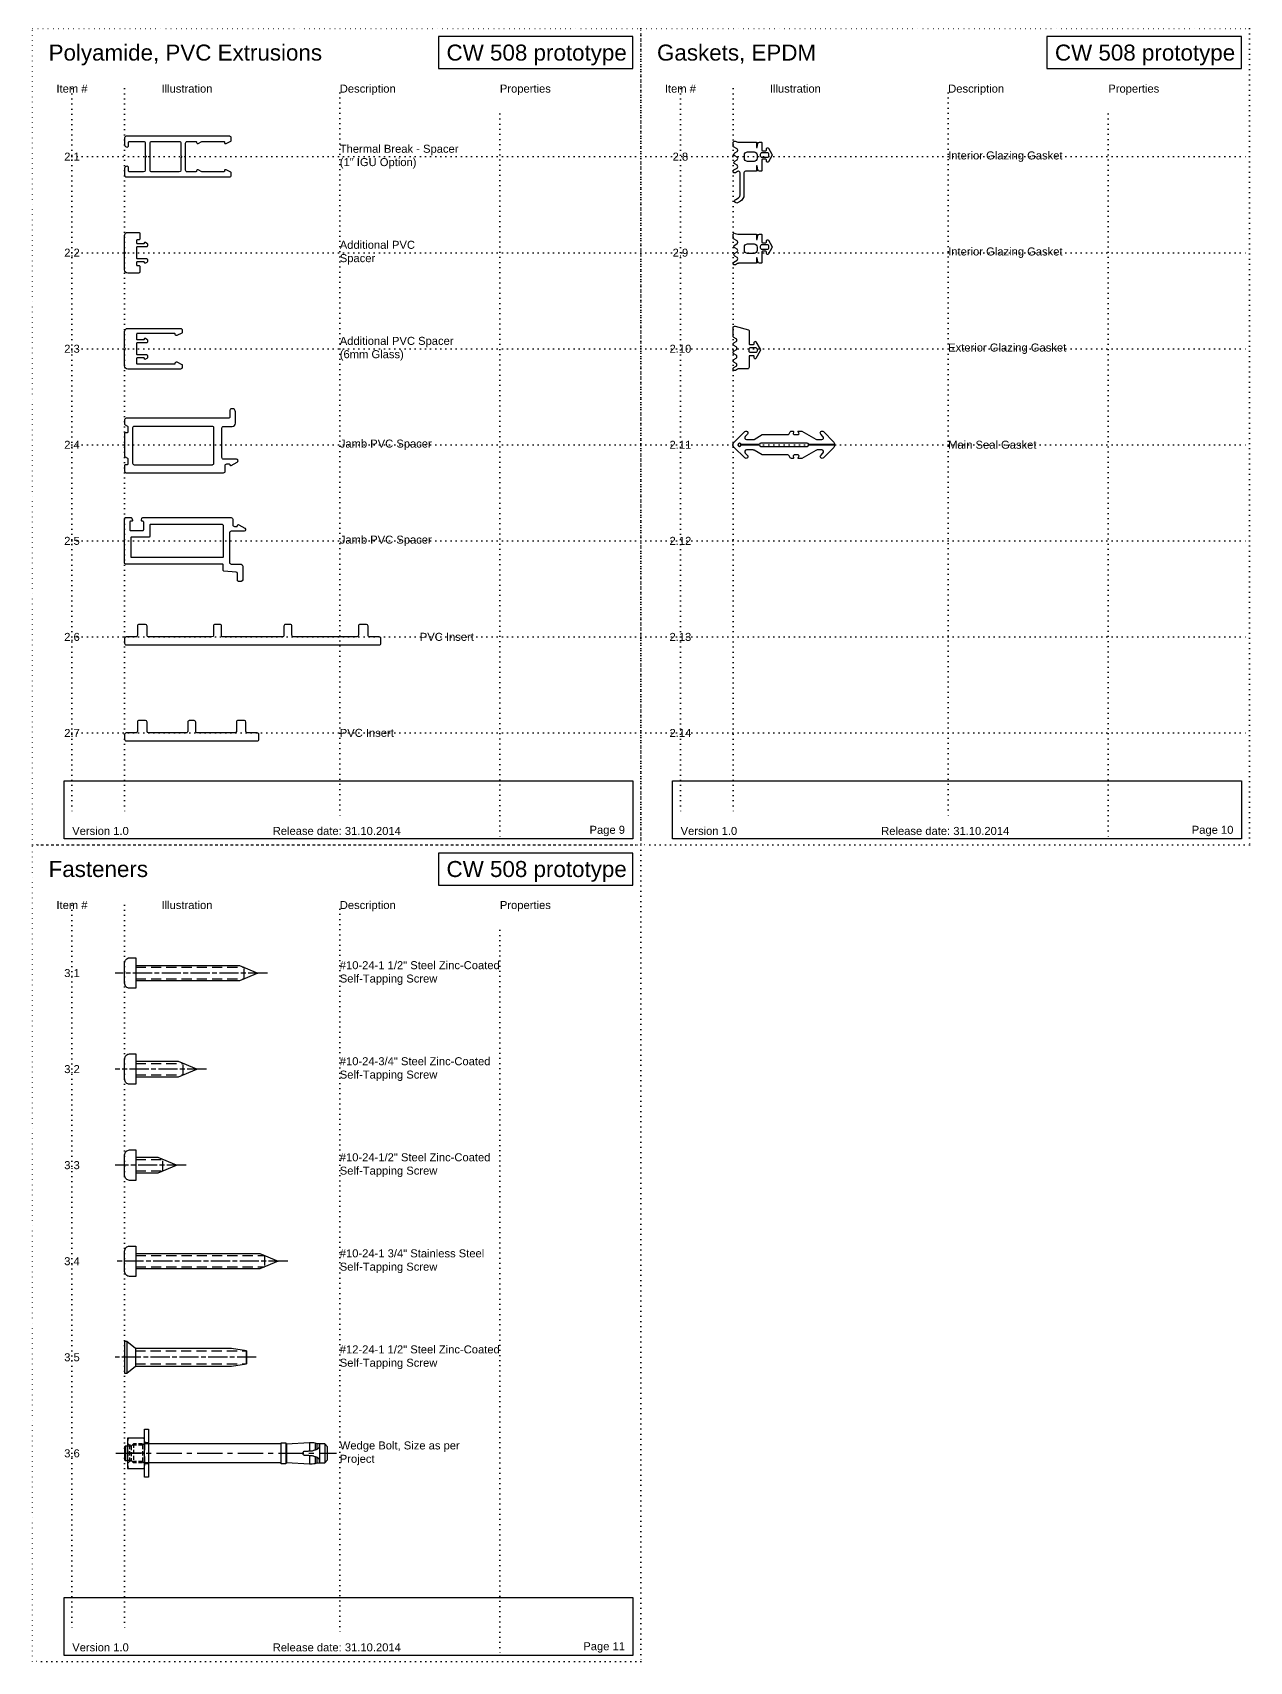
# Model space of a CAD drawing. Header units: millimetres. Extents: x -17234 to -8874, y -2869 to 1211.
# Drawn here: x -15334 to -14954, y 191 to 700 of the extents above; entities that cross this region are included whole.
import ezdxf
from ezdxf.enums import TextEntityAlignment as Align

# ---------------------------------------------------------------- set-up
doc = ezdxf.new("R2010")
doc.units = ezdxf.units.MM
for name, pattern in [('ACAD_ISO07W100', [3, 0, -3]), ('AM_ISO08W050x2', [9, 6, -0.75, 1.5, -0.75]), ('CENTER', [50.8, 31.75, -6.35, 6.35, -6.35]), ('DASHED', [19.05, 12.7, -6.35]), ('DASHED2', [9.525, 6.35, -3.175]), ('PHL_THICK', [0])]:
    doc.linetypes.add(name, pattern=pattern)
doc.layers.get('Defpoints').update_dxf_attribs({"linetype": 'ACAD_ISO07W100', "true_color": 0x105689})
for name, color, linetype in [('Centerline', 6, 'CENTER'), ('Gasket EPDM', 32, 'Continuous'), ('PVC Spacer', 3, 'Continuous'), ('Screw', 9, 'Continuous'), ('Text', 2, 'Continuous'), ('Thermal Break', 3, 'Continuous')]:
    doc.layers.add(name, color=color, linetype=linetype)
doc.styles.get("Standard").update_dxf_attribs({"font": 'arial.ttf'})

msp = doc.modelspace()

# ---------------------------------------------------------------- linework, layer by layer
at = {"ltscale": 0.5}
msp.add_lwpolyline([(-15244.734, 258.686), (-15244.758, 258.683), (-15244.758, 258.371), (-15244.802, 258.371), (-15244.797, 258.328), (-15244.793, 258.282), (-15244.791, 258.234), (-15244.79, 258.184), (-15244.791, 258.132), (-15244.794, 258.078), (-15244.8, 258.022), (-15244.808, 257.965), (-15244.819, 257.904), (-15244.834, 257.84), (-15244.853, 257.773), (-15244.877, 257.705), (-15244.905, 257.635), (-15244.937, 257.565), (-15244.974, 257.497), (-15245.015, 257.43), (-15245.06, 257.365), (-15245.111, 257.3), (-15245.168, 257.236), (-15245.23, 257.173), (-15245.298, 257.114), (-15245.371, 257.058), (-15245.446, 257.008), (-15245.456, 257.004), (-15245.467, 257), (-15245.477, 256.996), (-15245.488, 256.992), (-15245.498, 256.988), (-15245.509, 256.984), (-15245.519, 256.98), (-15245.519, 256.98), (-15245.597, 256.951), (-15245.675, 256.922), (-15245.754, 256.893), (-15245.834, 256.865), (-15245.915, 256.836), (-15245.996, 256.808), (-15246.078, 256.78), (-15246.265, 256.717), (-15246.454, 256.656), (-15246.646, 256.596), (-15246.841, 256.538), (-15247.037, 256.482), (-15247.235, 256.427), (-15247.333, 256.422), (-15247.429, 256.417), (-15247.523, 256.412), (-15247.616, 256.407), (-15247.708, 256.402), (-15247.8, 256.398), (-15247.894, 256.393), (-15248.121, 256.381), (-15248.348, 256.369), (-15248.574, 256.357), (-15248.799, 256.345), (-15249.024, 256.333), (-15249.248, 256.322), (-15249.471, 256.31), (-15249.513, 256.304), (-15249.555, 256.294), (-15249.596, 256.282), (-15249.636, 256.266), (-15249.675, 256.247), (-15249.712, 256.225), (-15249.747, 256.2), (-15249.779, 256.173), (-15249.809, 256.145), (-15249.837, 256.114), (-15249.862, 256.081), (-15249.886, 256.045), (-15249.907, 256.007), (-15249.924, 255.968), (-15249.939, 255.927), (-15249.95, 255.886), (-15249.958, 255.844), (-15249.963, 255.802), (-15249.965, 255.761), (-15249.963, 255.719), (-15249.958, 255.677), (-15249.95, 255.636), (-15249.939, 255.594), (-15249.924, 255.553), (-15249.907, 255.514), (-15249.886, 255.476), (-15249.862, 255.44), (-15249.837, 255.407), (-15249.809, 255.376), (-15249.779, 255.348), (-15249.747, 255.321), (-15249.712, 255.297), (-15249.675, 255.275), (-15249.636, 255.255), (-15249.596, 255.239), (-15249.555, 255.227), (-15249.513, 255.217), (-15249.471, 255.211), (-15249.248, 255.199), (-15249.024, 255.188), (-15248.799, 255.176), (-15248.574, 255.164), (-15248.348, 255.152), (-15248.121, 255.14), (-15247.894, 255.128), (-15247.8, 255.124), (-15247.708, 255.119), (-15247.616, 255.114), (-15247.523, 255.109), (-15247.429, 255.104), (-15247.333, 255.099), (-15247.235, 255.094), (-15247.037, 255.039), (-15246.841, 254.983), (-15246.646, 254.925), (-15246.454, 254.865), (-15246.265, 254.804), (-15246.078, 254.741), (-15245.996, 254.713), (-15245.915, 254.685), (-15245.834, 254.656), (-15245.754, 254.628), (-15245.675, 254.599), (-15245.597, 254.57), (-15245.519, 254.541), (-15245.519, 254.541), (-15245.509, 254.537), (-15245.498, 254.533), (-15245.488, 254.529), (-15245.477, 254.525), (-15245.467, 254.521), (-15245.456, 254.517), (-15245.446, 254.513), (-15245.371, 254.463), (-15245.298, 254.408), (-15245.23, 254.348), (-15245.168, 254.285), (-15245.111, 254.221), (-15245.06, 254.156), (-15245.015, 254.091), (-15244.974, 254.025), (-15244.937, 253.956), (-15244.905, 253.886), (-15244.877, 253.816), (-15244.853, 253.748), (-15244.834, 253.681), (-15244.819, 253.617), (-15244.808, 253.557), (-15244.8, 253.499), (-15244.794, 253.444), (-15244.791, 253.389), (-15244.79, 253.337), (-15244.791, 253.287), (-15244.793, 253.239), (-15244.797, 253.193), (-15244.802, 253.15), (-15244.758, 253.15), (-15244.758, 252.838)], dxfattribs=at)
at = {"layer": 'Centerline', "linetype": 'AM_ISO08W050x2'}
for p, q in [((-15261.004, 405.761), (-15308.584, 405.761)), ((-15280.054, 375.761), (-15308.584, 375.761)), ((-15286.404, 345.761), (-15308.584, 345.761)), ((-15254.654, 315.761), (-15308.584, 315.761)), ((-15264.484, 285.761), (-15308.584, 285.761))]:
    msp.add_line(p, q, dxfattribs=at)
at = {"layer": 'Defpoints', "color": 1, "ltscale": 0.5}
for points in [[(-15334.331, 700.761), (-15144.331, 700.761), (-15144.331, 445.761), (-15334.331, 445.761), (-15334.331, 700.761)], [(-15144.331, 700.761), (-14954.331, 700.761), (-14954.331, 445.761), (-15144.331, 445.761), (-15144.331, 700.761)], [(-15322.027, 682.011), (-15322.027, 455.831)], [(-15305.584, 682.011), (-15305.584, 455.831)], [(-15132.027, 682.011), (-15132.027, 455.831)], [(-15115.584, 682.011), (-15115.584, 455.831)], [(-15238.398, 680.717), (-15238.398, 454.537)], [(-15048.398, 680.717), (-15048.398, 454.537)], [(-15188.398, 674.143), (-15188.398, 447.963)], [(-14998.398, 674.143), (-14998.398, 447.963)], [(-15322.027, 660.761), (-14954.331, 660.761)], [(-15322.027, 630.761), (-14954.331, 630.761)], [(-15322.027, 600.761), (-14954.331, 600.761)], [(-15322.027, 570.761), (-14954.331, 570.761)], [(-15322.027, 540.761), (-14954.331, 540.761)], [(-15322.027, 510.761), (-14954.331, 510.761)], [(-15322.027, 480.761), (-14954.331, 480.761)], [(-15334.331, 445.761), (-15144.331, 445.761), (-15144.331, 190.761), (-15334.331, 190.761), (-15334.331, 445.761)], [(-15322.027, 427.011), (-15322.027, 200.831)], [(-15305.584, 427.011), (-15305.584, 200.831)], [(-15238.398, 425.717), (-15238.398, 199.537)], [(-15188.398, 419.143), (-15188.398, 192.963)]]:
    msp.add_lwpolyline(points, dxfattribs=at)
at = {"layer": 'Gasket EPDM', "color": 1, "ltscale": 0.5}
msp.add_lwpolyline([(-15114.334, 657.183, 0.5773503), (-15114.334, 658.049), (-15115.066, 658.471, -0.5773503), (-15115.066, 659.337), (-15114.334, 659.76, 0.5773503), (-15114.334, 660.626), (-15115.066, 661.049, -0.5773503), (-15115.066, 661.915), (-15114.334, 662.337, 0.5773503), (-15114.334, 663.203), (-15115.459, 663.853, -0.2679492), (-15115.584, 664.069), (-15115.584, 665.075), (-15115.584, 665.075, -0.4931454), (-15114.954, 665.558), (-15114.116, 665.333, 0.0655435), (-15114.051, 665.324), (-15108.489, 665.324, -0.4142136), (-15108.239, 665.074), (-15108.239, 663.719, 0.9163312), (-15108.04, 663.702), (-15107.827, 664.911, -0.3639702), (-15107.335, 665.324), (-15106.834, 665.324, -0.4142136), (-15106.584, 665.074), (-15106.584, 662.826, 0.4142136), (-15106.334, 662.576), (-15105.382, 662.576, 0.4067447), (-15105.122, 662.826), (-15105.122, 663.276, -0.767327), (-15104.563, 663.426), (-15103.465, 661.524, -0.2679492), (-15103.465, 661.024), (-15104.563, 659.123, -0.767327), (-15105.122, 659.273), (-15105.122, 659.723, 0.4067447), (-15105.382, 659.973), (-15106.334, 659.973, 0.4142136), (-15106.584, 659.723), (-15106.584, 656.447, -0.4142136), (-15106.834, 656.197), (-15107.335, 656.197, -0.3639702), (-15107.827, 656.61), (-15108.04, 657.82, 0.9163312), (-15108.239, 657.802), (-15108.239, 656.447, -0.4142136), (-15108.489, 656.197), (-15111.684, 656.197, 0.4142136), (-15112.184, 655.697), (-15112.184, 648.766, -0.2679492), (-15113.284, 646.861), (-15114.16, 646.355, -1), (-15114.76, 647.394), (-15113.884, 647.9, 0.2679492), (-15113.384, 648.766), (-15113.384, 655.697, 0.4142136), (-15113.884, 656.197), (-15113.907, 656.197, 0.1316525), (-15114.157, 656.13), (-15114.834, 655.739, -1), (-15115.334, 656.605), (-15115.334, 656.605), (-15114.334, 657.183, 0.2679492)], format="xyb", dxfattribs=at)
for points in [[(-15114.084, 662.77), (-15114.084, 662.915)], [(-15114.084, 634.016), (-15114.084, 634.16)]]:
    msp.add_lwpolyline(points, dxfattribs=at)
for points in [[(-15108.04, 660.247, -0.4142136), (-15109.04, 659.247), (-15111.05, 659.247, -0.4142136), (-15112.05, 660.247), (-15112.05, 661.274, -0.4142136), (-15111.05, 662.274), (-15109.04, 662.274, -0.4142136), (-15108.04, 661.274)], [(-15104.463, 660.974, -0.4142136), (-15104.963, 660.474), (-15106.472, 660.474, -0.4142136), (-15106.972, 660.974), (-15106.972, 661.574, -0.4142136), (-15106.472, 662.074), (-15104.963, 662.074, -0.4142136), (-15104.463, 661.574)], [(-15114.334, 628.428, 0.5773503), (-15114.334, 629.294), (-15115.066, 629.716, -0.5773503), (-15115.066, 630.583), (-15114.334, 631.005, 0.5773503), (-15114.334, 631.871), (-15115.066, 632.294, -0.5773503), (-15115.066, 633.16), (-15114.334, 633.583, 0.5773503), (-15114.334, 634.449), (-15115.459, 635.098, -0.2679492), (-15115.584, 635.315), (-15115.584, 636.32), (-15115.584, 636.32, -0.4931454), (-15114.954, 636.803), (-15114.116, 636.578, 0.0655435), (-15114.051, 636.569), (-15108.489, 636.569, -0.4142136), (-15108.239, 636.319), (-15108.239, 634.964, 0.9163312), (-15108.04, 634.947), (-15107.827, 636.156, -0.3639702), (-15107.335, 636.569), (-15106.834, 636.569, -0.4142136), (-15106.584, 636.319), (-15106.584, 634.071, 0.4142136), (-15106.334, 633.821), (-15105.382, 633.821, 0.4067447), (-15105.122, 634.071), (-15105.122, 634.521, -0.767327), (-15104.563, 634.671), (-15103.465, 632.769, -0.2679492), (-15103.465, 632.269), (-15104.563, 630.368, -0.767327), (-15105.122, 630.518), (-15105.122, 630.968, 0.4067447), (-15105.382, 631.218), (-15106.334, 631.218, 0.4142136), (-15106.584, 630.968), (-15106.584, 627.692, -0.4142136), (-15106.834, 627.442), (-15107.335, 627.442, -0.3639702), (-15107.827, 627.855), (-15108.04, 629.065, 0.9163312), (-15108.239, 629.047), (-15108.239, 627.692, -0.4142136), (-15108.489, 627.442), (-15113.907, 627.442, 0.1316525), (-15114.157, 627.375), (-15114.834, 626.984, -1), (-15115.334, 627.85), (-15115.334, 627.85)], [(-15108.04, 631.492, -0.4142136), (-15109.04, 630.492), (-15111.05, 630.492, -0.4142136), (-15112.05, 631.492), (-15112.05, 632.519, -0.4142136), (-15111.05, 633.519), (-15109.04, 633.519, -0.4142136), (-15108.04, 632.519)], [(-15104.463, 632.219, -0.4142136), (-15104.963, 631.719), (-15106.472, 631.719, -0.4142136), (-15106.972, 632.219), (-15106.972, 632.819, -0.4142136), (-15106.472, 633.319), (-15104.963, 633.319, -0.4142136), (-15104.463, 632.819)], [(-15115.334, 599.157, -0.5773503), (-15115.334, 600.023), (-15114.602, 600.445, 0.5773503), (-15114.602, 601.311), (-15115.334, 601.734, -0.5773503), (-15115.334, 602.6), (-15114.602, 603.023, 0.5773503), (-15114.602, 603.889), (-15115.334, 604.311, -0.2679492), (-15115.584, 604.744), (-15115.584, 607.337, -0.4931454), (-15114.954, 607.82), (-15110.769, 606.698, -0.3394543), (-15110.584, 606.457), (-15110.584, 602.336, 0.4142136), (-15110.334, 602.086), (-15109.248, 602.086, 0.4142136), (-15108.998, 602.336), (-15108.998, 602.786, -0.767327), (-15108.438, 602.936), (-15107.081, 600.586, -0.2679492), (-15107.081, 600.086), (-15108.438, 597.736, -0.767327), (-15108.998, 597.886), (-15108.998, 598.336, 0.4142136), (-15109.248, 598.586), (-15110.334, 598.586, 0.4142136), (-15110.584, 598.336), (-15110.584, 594.959, -0.4142136), (-15111.084, 594.459), (-15113.907, 594.459, 0.1316525), (-15114.157, 594.392), (-15114.834, 594.002, -1), (-15115.334, 594.868), (-15114.602, 595.291, 0.5773503), (-15114.602, 596.157), (-15115.334, 596.579, -0.5773503), (-15115.334, 597.445), (-15114.602, 597.868, 0.5773503), (-15114.602, 598.734)], [(-15108.08, 600.036, -0.4142136), (-15108.58, 599.536), (-15110.089, 599.536, -0.4142136), (-15110.589, 600.036), (-15110.589, 600.636, -0.4142136), (-15110.089, 601.136), (-15108.58, 601.136, -0.4142136), (-15108.08, 600.636)], [(-15089.27, 569.138, 0.1316525), (-15089.77, 569.004), (-15094.059, 566.528, -0.1316525), (-15094.202, 566.489), (-15095.194, 566.489, -0.5773503), (-15095.293, 566.661), (-15095.012, 567.148, 0.5773503), (-15095.26, 567.577), (-15096.528, 567.577, 0.4931454), (-15096.805, 567.217), (-15096.694, 566.804, -0.4931454), (-15096.936, 566.489), (-15097.31, 566.489, -0.2679492), (-15097.743, 566.739), (-15098.082, 567.327, 0.2679492), (-15098.515, 567.577), (-15106.472, 567.577), (-15109.041, 569.061, 0.1316525), (-15109.328, 569.138), (-15111.379, 569.138, 0.6681786), (-15111.784, 568.16), (-15111.091, 567.467, -1), (-15111.9, 566.657), (-15115.289, 570.045, -0.4125144), (-15115.289, 571.476), (-15111.9, 574.864, -1), (-15111.091, 574.054), (-15111.784, 573.361, 0.6681786), (-15111.379, 572.384), (-15109.328, 572.384, 0.1316525), (-15109.041, 572.46), (-15106.472, 573.944), (-15098.515, 573.944, 0.2679492), (-15098.082, 574.194), (-15097.743, 574.782, -0.2679492), (-15097.31, 575.032), (-15096.936, 575.032, -0.4931454), (-15096.694, 574.717), (-15096.805, 574.304, 0.4931454), (-15096.528, 573.944), (-15095.26, 573.944, 0.5773503), (-15095.012, 574.373), (-15095.293, 574.86, -0.5773503), (-15095.194, 575.032), (-15094.202, 575.032, -0.1316525), (-15094.059, 574.994), (-15089.77, 572.518, 0.1316525), (-15089.27, 572.384), (-15087.909, 572.384), (-15087.909, 572.384, 0.6681786), (-15087.504, 573.361), (-15088.197, 574.054, -1), (-15087.387, 574.864), (-15084.124, 571.601, -0.1413463), (-15083.856, 571.116, -0.4813693), (-15084.1, 570.81), (-15091.93, 570.81, 0.3851704), (-15092.426, 571.258), (-15106.862, 571.258, 0.3851704), (-15107.358, 570.81), (-15113.08, 570.81, 20.0338165), (-15113.08, 570.711), (-15107.358, 570.711, 0.3851704), (-15106.862, 570.263), (-15092.426, 570.263, 0.3851704), (-15091.93, 570.711), (-15084.1, 570.711, -0.4813693), (-15083.856, 570.405, -0.1413463), (-15084.124, 569.92), (-15087.387, 566.657, -1), (-15088.197, 567.467), (-15087.504, 568.16, 0.6681786), (-15087.909, 569.138), (-15087.909, 569.138)]]:
    msp.add_lwpolyline(points, format="xyb", close=True, dxfattribs=at)
at = {"layer": 'PVC Spacer', "color": 1, "ltscale": 0.5}
for points in [[(-15301.634, 628.911), (-15298.734, 628.911, -0.4142136), (-15298.484, 628.661), (-15298.484, 627.958, -0.2679492), (-15298.609, 627.742), (-15299.084, 627.468, -0.5773503), (-15299.384, 627.641), (-15299.384, 627.711, 0.4142136), (-15299.584, 627.911), (-15301.634, 627.911, 0.4142136), (-15301.884, 627.661), (-15301.884, 627.011, 0.4142136), (-15301.634, 626.761), (-15301.134, 626.761, -0.4142136), (-15300.884, 626.511), (-15300.884, 624.661, -0.4142136), (-15301.134, 624.411), (-15304.584, 624.411, -0.4142136), (-15305.584, 625.411), (-15305.584, 630.511), (-15305.334, 630.761), (-15305.334, 630.761), (-15305.334, 630.761), (-15305.584, 631.011), (-15305.584, 636.111, -0.4142136), (-15304.584, 637.111), (-15301.134, 637.111, -0.4142136), (-15300.884, 636.861), (-15300.884, 635.011, -0.4142136), (-15301.134, 634.761), (-15301.634, 634.761, 0.4142136), (-15301.884, 634.511), (-15301.884, 633.861, 0.4142136), (-15301.634, 633.611), (-15299.584, 633.611, 0.4142136), (-15299.384, 633.811), (-15299.384, 633.88, -0.5773503), (-15299.084, 634.053), (-15298.609, 633.779, -0.2679492), (-15298.484, 633.563), (-15298.484, 632.861, -0.4142136), (-15298.734, 632.611), (-15301.634, 632.611, 0.4142136), (-15301.884, 632.361), (-15301.884, 629.161, 0.4142136)], [(-15297.371, 546.007), (-15275.325, 546.007, -0.4142136), (-15274.825, 545.507), (-15274.825, 535.764, -0.4142136), (-15275.075, 535.514), (-15303.334, 535.514, -0.4142136), (-15303.584, 535.764), (-15303.584, 541.757, -0.4142136), (-15303.334, 542.007), (-15297.871, 542.007, 0.4142136), (-15297.621, 542.257), (-15297.621, 545.757, -0.4142136)], [(-15275.334, 511.261), (-15275.334, 514.133, 0.4142136), (-15275.834, 514.633), (-15277.334, 514.633, 0.4142136), (-15277.834, 514.133), (-15277.834, 511.261, -0.4141872), (-15278.334, 510.761), (-15298.084, 510.759, -0.4142399), (-15298.584, 511.259), (-15298.584, 514.147, 0.4140314), (-15299.083, 514.647), (-15301.083, 514.648, 0.4143957), (-15301.584, 514.148), (-15301.584, 511.261, -0.4142136), (-15302.084, 510.761), (-15305.084, 510.761, 0.4142136), (-15305.584, 510.261), (-15305.584, 508.761, 0.4142136), (-15305.084, 508.261), (-15226.084, 508.261, 0.4142136), (-15225.584, 508.761), (-15225.584, 510.261, 0.4142136), (-15226.084, 510.761), (-15229.084, 510.761, -0.4142136), (-15229.584, 511.261), (-15229.584, 514.148, 0.4140314), (-15230.083, 514.648), (-15232.083, 514.65, 0.4143957), (-15232.584, 514.15), (-15232.584, 511.261, -0.4141872), (-15233.084, 510.761), (-15252.834, 510.76, -0.4142399), (-15253.334, 511.26), (-15253.334, 514.133, 0.4142136), (-15253.834, 514.633), (-15255.334, 514.633, 0.4142136), (-15255.834, 514.133), (-15255.834, 511.261, -0.4142136), (-15256.334, 510.761), (-15274.834, 510.761, -0.4142136)], [(-15298.584, 481.261), (-15298.584, 484.146, 0.4140314), (-15299.083, 484.646), (-15301.083, 484.647, 0.4143957), (-15301.584, 484.147), (-15301.584, 481.26, -0.4142136), (-15302.084, 480.76), (-15305.084, 480.76, 0.4142136), (-15305.584, 480.26), (-15305.584, 478.76, 0.4142136), (-15305.084, 478.26), (-15264.184, 478.26, 0.4142136), (-15263.684, 478.76), (-15263.684, 480.26, 0.4142136), (-15264.184, 480.76), (-15267.184, 480.76, -0.4142136), (-15267.684, 481.26), (-15267.684, 484.148, 0.4140314), (-15268.183, 484.648), (-15270.183, 484.649, 0.4143957), (-15270.684, 484.149), (-15270.684, 481.261, -0.4141872), (-15271.184, 480.761), (-15282.884, 480.759, -0.4142399), (-15283.384, 481.259), (-15283.384, 484.132, 0.4142136), (-15283.884, 484.632), (-15285.384, 484.632, 0.4142136), (-15285.884, 484.132), (-15285.884, 481.26, -0.4142136), (-15286.384, 480.76), (-15298.084, 480.761, -0.4141913)]]:
    msp.add_lwpolyline(points, format="xyb", close=True, dxfattribs=at)
for points in [[(-15290.011, 596.011, 0.4142136), (-15289.761, 596.261), (-15289.761, 596.318, -0.5575365), (-15289.254, 596.631), (-15287.77, 595.889, -0.284079), (-15287.631, 595.665), (-15287.631, 594.911, -0.4142136), (-15288.131, 594.411), (-15288.131, 594.411), (-15304.584, 594.411, -0.4142136), (-15305.584, 595.411), (-15305.584, 600.511), (-15305.334, 600.761), (-15305.334, 600.761), (-15305.334, 600.761), (-15305.584, 601.011), (-15305.584, 606.111, -0.4142136), (-15304.584, 607.111), (-15288.131, 607.111, -0.4142136), (-15287.631, 606.611), (-15287.631, 605.856, -0.284079), (-15287.77, 605.632), (-15289.254, 604.89, -0.5575365), (-15289.761, 605.203), (-15289.761, 605.261, 0.4142136), (-15290.011, 605.511), (-15290.011, 605.511), (-15301.634, 605.511, 0.4142136), (-15301.884, 605.261), (-15301.884, 603.861, 0.4142136), (-15301.634, 603.611), (-15299.584, 603.611, 0.4142136), (-15299.384, 603.811), (-15299.384, 603.88, -0.5773503), (-15299.084, 604.053), (-15298.609, 603.779, -0.2679492), (-15298.484, 603.563), (-15298.484, 602.861, -0.4142136), (-15298.734, 602.611), (-15301.634, 602.611, 0.4142136), (-15301.884, 602.361), (-15301.884, 599.161, 0.4142136), (-15301.634, 598.911), (-15298.734, 598.911, -0.4142136), (-15298.484, 598.661), (-15298.484, 597.958, -0.2679492), (-15298.609, 597.742), (-15299.084, 597.468, -0.5773503), (-15299.384, 597.641), (-15299.384, 597.711, 0.4142136), (-15299.584, 597.911), (-15301.634, 597.911, 0.4142136), (-15301.884, 597.661), (-15301.884, 596.261, 0.4142136), (-15301.634, 596.011), (-15290.011, 596.011)], [(-15274.684, 566.275, -0.4142136), (-15275.184, 566.775), (-15275.184, 576.025, -0.4142136), (-15274.684, 576.525), (-15271.986, 576.525, 0.4142136), (-15270.986, 577.525), (-15270.986, 581.025, 0.4142136), (-15271.986, 582.025), (-15272.184, 582.025, 0.4142136), (-15272.684, 581.525), (-15272.684, 579.525, -0.4142136), (-15273.184, 579.025), (-15305.084, 579.025, 0.4142136), (-15305.584, 578.525), (-15305.584, 577.246, 0.2679492), (-15305.459, 577.03), (-15304.709, 576.597, -0.2679492), (-15304.584, 576.38), (-15304.584, 574.775, -0.4142136), (-15304.834, 574.525), (-15305.334, 574.525, 0.4142136), (-15305.584, 574.275), (-15305.584, 567.246, 0.2679492), (-15305.459, 567.03), (-15304.709, 566.597, -0.2679492), (-15304.584, 566.38), (-15304.584, 564.775, -0.4142136), (-15304.834, 564.525), (-15305.334, 564.525, 0.4142136), (-15305.584, 564.275), (-15305.584, 562.525, 0.4142136), (-15305.084, 562.025), (-15274.684, 562.025, 0.4142136), (-15274.184, 562.525), (-15274.184, 564.275, -0.4142136), (-15273.684, 564.775), (-15272.934, 564.775, -0.4142136), (-15272.684, 564.525), (-15272.684, 564.458, 0.5773503), (-15272.309, 564.241), (-15270.403, 565.342, 0.767327), (-15270.653, 566.275), (-15274.684, 566.275)], [(-15278.184, 564.525, 0.4142136), (-15277.684, 565.025), (-15277.684, 576.025, 0.4142136), (-15278.184, 576.525), (-15302.584, 576.525, 0.4142136), (-15303.084, 576.025), (-15303.084, 565.025, 0.4142136), (-15302.584, 564.525), (-15278.184, 564.525)], [(-15299.625, 546.621, 0.414214), (-15299.875, 546.871), (-15300.113, 546.871, -0.4993682), (-15300.357, 547.195), (-15300.173, 547.83, -0.3338952), (-15299.933, 548.011), (-15272.325, 548.011, -0.4142136), (-15271.825, 547.511), (-15271.825, 545.761, 0.4142136), (-15271.325, 545.261), (-15270.575, 545.261, 0.4142136), (-15270.325, 545.511), (-15270.325, 545.578, -0.5773503), (-15269.95, 545.794), (-15268.044, 544.694, -0.767327), (-15268.294, 543.761), (-15272.325, 543.761, 0.4142136), (-15272.825, 543.261), (-15272.825, 534.011, 0.4142136), (-15272.325, 533.511), (-15269.627, 533.511, -0.4142136), (-15268.627, 532.511), (-15268.627, 529.011, -0.4142136), (-15269.627, 528.011), (-15269.825, 528.011, -0.4142136), (-15270.325, 528.511), (-15270.325, 530.511, 0.3888787), (-15270.782, 531.009), (-15274.593, 531.284, -0.3932268), (-15274.825, 531.534), (-15274.825, 533.261, 0.4142136), (-15275.075, 533.511), (-15305.334, 533.511, -0.4142136), (-15305.584, 533.761), (-15305.584, 547.761, -0.4142136), (-15305.334, 548.011), (-15303.556, 548.011, -0.3338952), (-15303.315, 547.83), (-15303.132, 547.195, -0.4993682), (-15303.376, 546.871), (-15303.734, 546.871, 0.4142136), (-15303.984, 546.621), (-15303.984, 544.261, 0.4142136), (-15303.734, 544.011), (-15299.875, 544.011, 0.4142136), (-15299.625, 544.261), (-15299.625, 546.624)]]:
    msp.add_lwpolyline(points, format="xyb", dxfattribs=at)
at = {"layer": 'Screw', "linetype": 'DASHED2', "ltscale": 0.5}
for p, q in [((-15302.104, 407.551), (-15268.241, 407.551)), ((-15268.241, 403.97), (-15268.241, 407.551)), ((-15302.104, 403.97), (-15268.241, 403.97)), ((-15302.104, 377.551), (-15287.291, 377.551)), ((-15287.291, 373.97), (-15287.291, 377.551)), ((-15302.104, 373.97), (-15287.291, 373.97)), ((-15302.104, 347.551), (-15293.641, 347.551)), ((-15293.641, 343.97), (-15293.641, 347.551)), ((-15302.104, 343.97), (-15293.641, 343.97)), ((-15302.104, 317.551), (-15261.891, 317.551)), ((-15261.891, 317.551), (-15261.891, 313.97)), ((-15302.104, 313.97), (-15261.891, 313.97)), ((-15302.231, 287.805), (-15267.484, 287.805)), ((-15302.231, 283.716), (-15267.484, 283.716))]:
    msp.add_line(p, q, dxfattribs=at)
at = {"layer": 'Screw'}
for p, q in [((-15304.849, 290.701), (-15304.849, 280.82)), ((-15302.231, 288.504), (-15302.231, 283.017)), ((-15304.734, 258.936), (-15304.085, 258.287))]:
    msp.add_line(p, q, dxfattribs=at)
at = {"layer": 'Screw', "color": 4}
msp.add_line((-15267.484, 287.805), (-15267.484, 283.716), dxfattribs=at)
at = {"layer": 'Screw', "linetype": 'PHL_THICK'}
for p, q in [((-15305.334, 258.011), (-15305.334, 253.511)), ((-15247.894, 259.032), (-15247.894, 256.393)), ((-15247.894, 255.128), (-15247.894, 252.489)), ((-15246.078, 258.9), (-15246.078, 256.78)), ((-15246.078, 254.741), (-15246.078, 252.621)), ((-15245.519, 258.685), (-15245.519, 256.98)), ((-15245.519, 254.541), (-15245.519, 252.836)), ((-15244.734, 258.686), (-15244.734, 252.836)), ((-15243.109, 258.686), (-15243.109, 252.836))]:
    msp.add_line(p, q, dxfattribs=at)
at = {"layer": 'Screw', "linetype": 'DASHED', "ltscale": 0.1}
for p, q in [((-15303.529, 258.011), (-15304.734, 258.011)), ((-15299.597, 255.761), (-15304.47, 255.761)), ((-15299.982, 258.287), (-15304.085, 258.287)), ((-15304.085, 258.287), (-15304.085, 253.234)), ((-15302.779, 258.761), (-15303.529, 258.011)), ((-15303.529, 258.011), (-15303.529, 253.511)), ((-15298.084, 258.761), (-15302.779, 258.761)), ((-15302.779, 258.761), (-15302.779, 252.761)), ((-15299.334, 258.936), (-15299.982, 258.287)), ((-15299.982, 258.287), (-15299.982, 253.234)), ((-15298.084, 259.011), (-15299.334, 259.011)), ((-15303.529, 253.511), (-15304.734, 253.511)), ((-15304.085, 253.234), (-15304.734, 252.586)), ((-15299.982, 253.234), (-15304.085, 253.234)), ((-15303.529, 253.511), (-15302.779, 252.761)), ((-15298.084, 252.761), (-15302.779, 252.761)), ((-15299.982, 253.234), (-15299.334, 252.586)), ((-15298.084, 252.511), (-15299.334, 252.511))]:
    msp.add_line(p, q, dxfattribs=at)
at = {"layer": 'Screw', "ltscale": 0.1}
msp.add_line((-15299.597, 255.761), (-15304.47, 255.761), dxfattribs=at)
at = {"layer": 'Screw', "color": 4, "linetype": 'PHL_THICK'}
for p, q in [((-15256.734, 258.761), (-15298.084, 258.761)), ((-15254.984, 257.866), (-15255.009, 257.866)), ((-15256.734, 252.761), (-15298.084, 252.761)), ((-15254.984, 253.656), (-15255.009, 253.656))]:
    msp.add_line(p, q, dxfattribs=at)
at = {"layer": 'Screw', "color": 4}
for points in [[(-15304.034, 410.498), (-15302.104, 410.498), (-15302.104, 401.023), (-15304.034, 401.023, -0.4142136), (-15305.584, 402.573), (-15305.584, 408.948, -0.4142136)], [(-15304.034, 380.498), (-15302.104, 380.498), (-15302.104, 371.023), (-15304.034, 371.023, -0.4142136), (-15305.584, 372.573), (-15305.584, 378.948, -0.4142136)], [(-15304.034, 350.498), (-15302.104, 350.498), (-15302.104, 341.023), (-15304.034, 341.023, -0.4142136), (-15305.584, 342.573), (-15305.584, 348.948, -0.4142136)], [(-15304.034, 320.498), (-15302.104, 320.498), (-15302.104, 311.023), (-15304.034, 311.023, -0.4142136), (-15305.584, 312.573), (-15305.584, 318.948, -0.4142136)]]:
    msp.add_lwpolyline(points, format="xyb", close=True, dxfattribs=at)
for points in [[(-15302.104, 408.174), (-15269.713, 408.174), (-15264.004, 405.761), (-15269.713, 403.348), (-15302.104, 403.348)], [(-15302.104, 373.348), (-15288.763, 373.348), (-15283.054, 375.761), (-15288.763, 378.174), (-15302.104, 378.174)], [(-15302.104, 343.348), (-15295.113, 343.348), (-15289.404, 345.761), (-15295.113, 348.174), (-15302.104, 348.174)], [(-15302.104, 318.174), (-15263.363, 318.174), (-15257.654, 315.761), (-15263.363, 313.348), (-15302.104, 313.348)]]:
    msp.add_lwpolyline(points, dxfattribs=at)
msp.add_lwpolyline([(-15302.231, 288.504), (-15304.849, 290.701), (-15305.584, 290.701), (-15305.584, 280.82), (-15304.849, 280.82), (-15302.231, 283.017), (-15272.259, 283.017), (-15267.484, 283.716), (-15267.484, 287.805), (-15272.259, 288.504)], close=True, dxfattribs=at)
at = {"layer": 'Screw', "color": 4, "linetype": 'PHL_THICK'}
for points in [[(-15299.334, 260.511), (-15304.734, 260.511), (-15304.734, 251.011), (-15299.334, 251.011)], [(-15298.084, 263.261), (-15298.084, 248.261), (-15299.334, 248.261), (-15299.334, 263.261)], [(-15256.734, 252.511), (-15256.734, 259.011), (-15255.234, 259.011), (-15255.234, 252.511)]]:
    msp.add_lwpolyline(points, close=True, dxfattribs=at)
at = {"layer": 'Screw', "ltscale": 0.5}
for points in [[(-15304.47, 260.511, 0.1109817), (-15304.47, 255.761, 0.1073577), (-15304.47, 251.011, -1.0663298)], [(-15299.597, 260.511, -0.1109817), (-15299.597, 255.761, -0.1073577), (-15299.597, 251.011, 1.0663298)]]:
    msp.add_lwpolyline(points, format="xyb", dxfattribs=at)
at = {"layer": 'Screw', "color": 6, "linetype": 'CENTER', "ltscale": 0.25}
msp.add_lwpolyline([(-15308.379, 255.761), (-15239.431, 255.761)], dxfattribs=at)
at = {"layer": 'Screw', "color": 4, "linetype": 'PHL_THICK'}
msp.add_lwpolyline([(-15304.734, 258.011), (-15305.334, 258.011), (-15305.584, 257.761), (-15305.584, 253.761), (-15305.334, 253.511), (-15304.734, 253.511)], dxfattribs=at)
msp.add_lwpolyline([(-15244.758, 258.683), (-15244.758, 258.685), (-15245.519, 258.685, 0.0136019), (-15246.078, 258.9, 0.0821897), (-15247.894, 259.032), (-15254.984, 258.648), (-15254.984, 252.873), (-15247.894, 252.489, 0.0821897), (-15246.078, 252.621, 0.0136019), (-15245.519, 252.836), (-15244.758, 252.836), (-15244.758, 252.838), (-15244.734, 252.836), (-15243.109, 252.836), (-15242.234, 253.711), (-15242.234, 257.811), (-15243.109, 258.686), (-15244.734, 258.686)], format="xyb", close=True, dxfattribs=at)
for centre, start, end in [((-15255.009, 258.091), 180, 269.99961), ((-15255.009, 253.431), 90.00039, 180)]:
    msp.add_arc(centre, 0.225, start, end, dxfattribs=at)
at = {"layer": 'Text', "ltscale": 0.5}
for points in [[(-15207.567, 688.261), (-15146.831, 688.261), (-15146.831, 698.261), (-15207.567, 698.261)], [(-15017.567, 688.261), (-14956.831, 688.261), (-14956.831, 698.261), (-15017.567, 698.261)], [(-15146.831, 447.636), (-15324.454, 447.636), (-15324.454, 465.776), (-15146.831, 465.776)], [(-14956.831, 447.636), (-15134.454, 447.636), (-15134.454, 465.776), (-14956.831, 465.776)], [(-15207.567, 433.261), (-15146.831, 433.261), (-15146.831, 443.261), (-15207.567, 443.261)], [(-15146.831, 192.636), (-15324.454, 192.636), (-15324.454, 210.776), (-15146.831, 210.776)]]:
    msp.add_lwpolyline(points, close=True, dxfattribs=at)
at = {"layer": 'Thermal Break', "color": 1, "ltscale": 0.5}
for points in [[(-15299.146, 661.114), (-15298.793, 660.761), (-15299.146, 660.407), (-15299.146, 656.511, -0.4142135), (-15299.646, 656.011), (-15304.084, 656.011, -0.4142136), (-15304.334, 656.261), (-15304.334, 657.261, 0.5773503), (-15305.084, 657.694), (-15305.334, 657.549, 0.2679492), (-15305.584, 657.116), (-15305.584, 654.911, 0.4142136), (-15305.084, 654.411), (-15272.781, 654.411, 0.4142136), (-15272.281, 654.911), (-15272.281, 655.665, 0.284079), (-15272.42, 655.889), (-15273.904, 656.631, 0.5575365), (-15274.411, 656.318), (-15274.411, 656.261, -0.4142136), (-15274.661, 656.011), (-15281.315, 656.011, -0.1164338), (-15281.427, 656.037), (-15282.615, 656.631, 0.5575365), (-15283.121, 656.318), (-15283.121, 656.261, -0.4142136), (-15283.371, 656.011), (-15286.034, 656.011, -0.4142136), (-15286.534, 656.511), (-15286.534, 665.011, -0.4142136), (-15286.034, 665.511), (-15283.375, 665.511, -0.4142136), (-15283.125, 665.261), (-15283.125, 665.203, 0.5575365), (-15282.618, 664.89), (-15281.43, 665.484, -0.1164338), (-15281.319, 665.511), (-15274.661, 665.511, -0.4142136), (-15274.411, 665.261), (-15274.411, 665.203, 0.5575365), (-15273.904, 664.89), (-15272.42, 665.632, 0.284079), (-15272.281, 665.856), (-15272.281, 666.611, 0.4142136), (-15272.781, 667.111), (-15305.084, 667.111, 0.4142136), (-15305.584, 666.611), (-15305.584, 664.403, 0.2679492), (-15305.334, 663.97), (-15305.084, 663.826, 0.5773503), (-15304.334, 664.259), (-15304.334, 665.261, -0.4142136), (-15304.084, 665.511), (-15299.646, 665.511, -0.4142136), (-15299.146, 665.011), (-15299.146, 661.114)], [(-15288.034, 661.114), (-15287.68, 660.761), (-15288.034, 660.407), (-15288.034, 656.511, -0.4142135), (-15288.534, 656.011), (-15297.146, 656.011, -0.4142136), (-15297.646, 656.511), (-15297.646, 665.011, -0.4142136), (-15297.146, 665.511), (-15288.534, 665.511, -0.4142136), (-15288.034, 665.011), (-15288.034, 661.114)]]:
    msp.add_lwpolyline(points, format="xyb", dxfattribs=at)

# ---------------------------------------------------------------- texts
at = {"layer": 'Text', "color": 1, "ltscale": 0.5}
for p in [(-15146.831, 695.761), (-14956.831, 695.761), (-15146.831, 440.761)]:
    msp.add_text('CW 508 prototype ', height=5, dxfattribs=at).set_placement(p, align=Align.TOP_RIGHT)
for s, p in [('Item #', (-15322.027, 682.011)), ('Item #', (-15132.027, 682.011)), ('2.1', (-15322.027, 660.761)), ('2.8', (-15132.027, 660.761)), ('2.2', (-15322.027, 630.761)), ('2.9', (-15132.027, 630.761)), ('2.3', (-15322.027, 600.761)), ('2.10', (-15132.027, 600.761)), ('2.4', (-15322.027, 570.761)), ('2.11', (-15132.027, 570.761)), ('2.5', (-15322.027, 540.761)), ('2.12', (-15132.027, 540.761)), ('2.6', (-15322.027, 510.761)), ('2.13', (-15132.027, 510.761)), ('2.7', (-15322.027, 480.761)), ('2.14', (-15132.027, 480.761)), ('Item #', (-15322.027, 427.011)), ('3.1', (-15322.027, 405.761)), ('3.2', (-15322.027, 375.761)), ('3.3', (-15322.027, 345.761)), ('3.4', (-15322.027, 315.761)), ('3.5', (-15322.027, 285.761)), ('3.6', (-15322.027, 255.761))]:
    msp.add_text(s, height=2.5, dxfattribs=at).set_placement(p, align=Align.MIDDLE_CENTER)
for s, p in [('Illustration', (-15294.075, 683.261)), ('Description', (-15238.398, 683.261)), ('Properties', (-15188.398, 683.261)), ('Illustration', (-15104.075, 683.261)), ('Description', (-15048.398, 683.261)), ('Properties', (-14998.398, 683.261)), ('Illustration', (-15294.075, 428.261)), ('Description', (-15238.398, 428.261)), ('Properties', (-15188.398, 428.261))]:
    msp.add_text(s, height=2.5, dxfattribs=at).set_placement(p, align=Align.TOP_LEFT)
for s, width, insert, char_height, attachment_point in [('Polyamide, PVC Extrusions', 85.18643, (-15329.331, 695.761), 5, 1), ('Gaskets, EPDM', 49.20416, (-15139.331, 695.761), 5, 1), ('\\A1;Thermal Break - Spacer\\P(1" IGU Option)', 52.77627, (-15238.398, 660.761), 2.5, 4), ('\\A1;Interior Glazing Gasket', 52.77627, (-15048.398, 660.761), 2.5, 4), ('\\A1;Additional PVC\\PSpacer', 51.99105, (-15238.398, 630.761), 2.5, 4), ('\\A1;Interior Glazing Gasket', 52.77627, (-15048.398, 630.761), 2.5, 4), ('\\A1;Additional PVC Spacer\\P(6mm Glass)', 59.2503, (-15238.398, 600.761), 2.5, 4), ('\\A1;Exterior Glazing Gasket', 52.77627, (-15048.398, 600.761), 2.5, 4), ('\\A1;Jamb PVC Spacer', 49.95372, (-15238.398, 570.761), 2.5, 4), ('\\A1;Main Seal Gasket', 52.77627, (-15048.398, 570.761), 2.5, 4), ('\\A1;Jamb PVC Spacer', 49.95372, (-15238.398, 540.761), 2.5, 4), ('\\A1;PVC Insert', 17.78414, (-15213.398, 510.761), 2.5, 4), ('\\A1;PVC Insert', 17.78414, (-15238.398, 480.761), 2.5, 4), ('Version 1.0', 17.525, (-15321.954, 450.136), 2.5, 4), ('Release date: 31.10.2014', 39.85788, (-15239.331, 450.136), 2.5, 5), ('Page 9', 10.94076, (-15149.331, 450.136), 2.5, 6), ('Version 1.0', 17.525, (-15131.954, 450.136), 2.5, 4), ('Release date: 31.10.2014', 39.85788, (-15049.331, 450.136), 2.5, 5), ('Page 10', 12.86947, (-14959.331, 450.136), 2.5, 6), ('Fasteners', 30.83786, (-15329.331, 440.761), 5, 1), ('\\A1;#10-24-1 1/2" Steel Zinc-Coated Self-Tapping Screw', 52.77627, (-15238.398, 405.761), 2.5, 4), ('\\A1;#10-24-3/4" Steel Zinc-Coated Self-Tapping Screw', 52.77627, (-15238.398, 375.761), 2.5, 4), ('\\A1;#10-24-1/2" Steel Zinc-Coated Self-Tapping Screw', 52.77627, (-15238.398, 345.761), 2.5, 4), ('\\A1;#10-24-1 3/4" Stainless Steel  Self-Tapping Screw', 52.77627, (-15238.398, 315.761), 2.5, 4), ('\\A1;#12-24-1 1/2" Steel Zinc-Coated Self-Tapping Screw', 52.77627, (-15238.398, 285.761), 2.5, 4), ('\\A1;Wedge Bolt, Size as per Project', 37.98725, (-15238.398, 255.761), 2.5, 4), ('Version 1.0', 17.525, (-15321.954, 195.136), 2.5, 4), ('Release date: 31.10.2014', 39.85788, (-15239.331, 195.136), 2.5, 5), ('Page 11', 12.3954, (-15149.331, 195.136), 2.5, 6)]:
    msp.add_mtext_dynamic_manual_height_columns(s, width=width, gutter_width=12.5, heights=[0], dxfattribs=dict(at, insert=insert, char_height=char_height, attachment_point=attachment_point))

doc.saveas('drawing.dxf')
